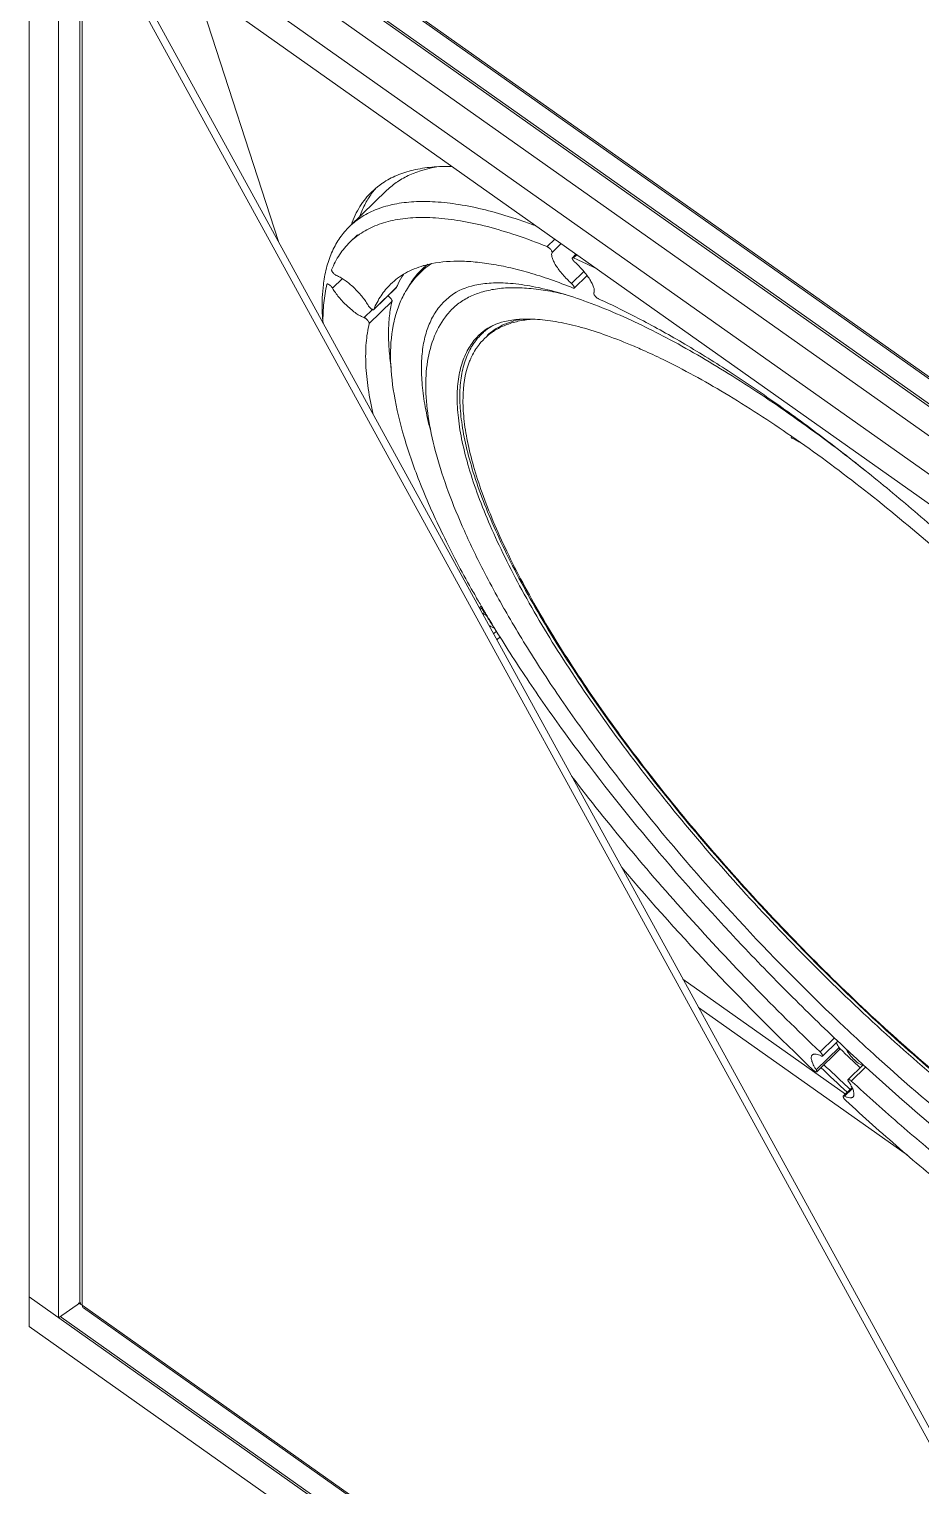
# Model space of a CAD drawing. Header units: millimetres. Extents: x 0 to 9253, y 0 to 2730.
# Drawn here: x 8468.2 to 8681.7, y 935.7 to 1284.4 of the extents above; entities that cross this region are included whole.
import ezdxf

# ---------------------------------------------------------------- set-up
doc = ezdxf.new("R2010")
doc.units = ezdxf.units.MM
doc.layers.get('0').update_dxf_attribs({"lineweight": 13})

msp = doc.modelspace()

# ---------------------------------------------------------------- linework, layer by layer
at = {"color": 7, "linetype": 'Continuous'}
for p, q in [((8789.9, 1118.98), (8468.17, 1346.48)), ((8789.9, 1118.98), (8468.17, 1346.48)), ((8468.17, 1346.48), (8789.9, 1118.98)), ((8480.9, 1344.52), (8782.83, 1131.02)), ((8480.9, 1344.52), (8782.83, 1131.02)), ((8480.9, 1344.52), (8782.83, 1131.02)), ((8481.16, 1343.89), (8782.83, 1130.58)), ((8481.16, 1343.89), (8782.83, 1130.57)), ((8481.16, 1343.89), (8782.83, 1130.58)), ((8468.17, 1339.41), (8789.9, 1111.91)), ((8789.9, 1111.91), (8468.17, 1339.41)), ((8789.9, 1111.91), (8468.17, 1339.41)), ((8475.81, 1341.65), (8782.27, 1124.95)), ((8789.9, 1102.72), (8468.17, 1330.22)), ((8468.17, 1323.15), (8468.17, 973.84)), ((8468.17, 1323.15), (8789.9, 1095.65)), ((8475.24, 975.91), (8475.24, 1318.15)), ((8480.31, 1314.56), (8480.31, 979.94)), ((8480.9, 1314.15), (8480.9, 978.94)), ((8482.14, 1313.27), (8782.83, 765.44)), ((8782.83, 769.02), (8485.35, 1311)), ((8527.86, 1233.56), (8507.99, 1294.99)), ((8553.86, 1245.85), (8544.9, 1237.16)), ((8546.81, 1235.19), (8545, 1233.43)), ((8592.22, 1232.36), (8594.05, 1234.14)), ((8593.39, 1230.96), (8595.56, 1233.07)), ((8599.13, 1230.54), (8598.26, 1229.69)), ((8598.53, 1229.67), (8599.31, 1230.42)), ((8540.82, 1222.39), (8543.2, 1224.7)), ((8562.83, 1227.46), (8562.81, 1227.44)), ((8562.85, 1227.42), (8562.83, 1227.41)), ((8562.97, 1227.16), (8563, 1227.18)), ((8562.97, 1227.16), (8563, 1227.18)), ((8563, 1227.18), (8563.02, 1227.2)), ((8563, 1227.18), (8563.02, 1227.2)), ((8598.06, 1223.52), (8601.03, 1226.39)), ((8601.79, 1225.42), (8598.71, 1222.42)), ((8538.67, 1223.51), (8538.68, 1223.57)), ((8538.69, 1223.5), (8538.7, 1223.55)), ((8556.15, 1222.58), (8550.68, 1217.27)), ((8550.7, 1217.3), (8556.17, 1222.61)), ((8556.15, 1222.58), (8556.17, 1222.61)), ((8569.14, 1220.57), (8569.14, 1220.57)), ((8603.38, 1221.23), (8603.39, 1221.25)), ((8548.42, 1215.35), (8550.41, 1217.29)), ((8549.62, 1213.96), (8555.09, 1219.27)), ((8550.7, 1217.3), (8550.68, 1217.27)), ((8568.3, 1216.1), (8568.34, 1216.15)), ((8568.32, 1216.13), (8568.34, 1216.15)), ((8576.82, 1211.97), (8576.83, 1211.98)), ((8577.86, 1211.11), (8577.83, 1211.08)), ((8577.86, 1211.11), (8577.83, 1211.08)), ((8650.72, 1186.98), (8650.82, 1186.91)), ((8650.74, 1186.93), (8650.84, 1186.85)), ((8577.27, 1154.22), (8577.22, 1154.33)), ((8577.28, 1154.21), (8577.23, 1154.32)), ((8574.21, 1150.21), (8574.06, 1150.47)), ((8574.2, 1150.22), (8574.06, 1150.47)), ((8574.42, 1149.83), (8574.2, 1150.22)), ((8574.64, 1149.44), (8574.42, 1149.83)), ((8575.99, 1145.85), (8576.49, 1146.33)), ((8576.69, 1145.98), (8576.19, 1145.5)), ((8577.2, 1144.79), (8576.86, 1144.46)), ((8576.86, 1144.46), (8577.62, 1144.13)), ((8582.1, 1145.37), (8581.87, 1145.76)), ((8579.62, 1141.01), (8579.34, 1141.12)), ((8579.55, 1141.04), (8579.42, 1141.24)), ((8579.61, 1141.01), (8579.49, 1141.21)), ((8580.09, 1140.31), (8579.4, 1139.64)), ((8580.18, 1138.22), (8580.94, 1138.95)), ((8663.67, 1029.5), (8624.75, 1057.02)), ((8628.49, 1050.21), (8678.5, 1014.85)), ((8657.58, 1039.6), (8661.04, 1042.95)), ((8656.65, 1035.32), (8662.12, 1040.63)), ((8662.25, 1040.12), (8656.78, 1034.82)), ((8661.86, 1042.17), (8658.16, 1038.58)), ((8662.41, 1040.28), (8662.09, 1040.58)), ((8662.42, 1040.31), (8662.1, 1040.61)), ((8657.85, 1038.61), (8657.53, 1038.76)), ((8667.92, 1036.51), (8664.28, 1032.99)), ((8665.06, 1032.61), (8668.52, 1035.97)), ((8664.26, 1032.94), (8664.28, 1032.99)), ((8665.25, 1031.03), (8663.15, 1029)), ((8663.44, 1028.97), (8665.34, 1030.82)), ((8789.9, 753.41), (8468.17, 980.91)), ((8475.24, 975.9), (8480.45, 979.58)), ((8480.02, 979.53), (8480.54, 979.15)), ((8480.9, 978.94), (8782.83, 765.44)), ((8481.16, 978.31), (8782.83, 764.99)), ((8789.9, 746.34), (8468.17, 973.84)), ((8475.81, 976.31), (8475.24, 975.91)), ((8475.81, 976.07), (8782.27, 759.37))]:
    msp.add_line(p, q, dxfattribs=at)
for centre, radius, start, end in [((8565.34, 1234.06), 18.72, 139.5398, 142.8312), ((8557.82, 1220.13), 18.47, 124.6697, 125.9877), ((8542.67, 1111.69), 134.1, 69.6962, 70.0494), ((8541.82, 1109.38), 136.56, 69.5282, 69.6967), ((8569.09, 1205.36), 23.35, 105.5499, 106.1116), ((8573.6, 1214.87), 16.57, 126.807, 130.5904), ((8573.5, 1215), 16.41, 130.6838, 132.0396), ((8573.21, 1218.99), 34.83, 172.5337, 172.9541), ((8538.89, 1212.31), 12.06, 29.7342, 31.8041), ((8550.88, 1219.16), 1.74, 209.7469, 211.7914), ((8595.66, 1218.72), 57.32, 183.9751, 184.688), ((8586.6, 1200.27), 15.27, 144.953, 146.7436), ((8587.77, 1200.2), 15.91, 148.9438, 150.4029), ((8587.51, 1200.36), 15.6, 147.1788, 148.9444), ((8587.87, 1199.57), 15.16, 144.8415, 147.4807), ((8590.74, 1198.11), 18.39, 156.7422, 159.7646), ((8548.02, 1058.04), 163.93, 64.0103, 64.2258), ((8643.74, 1172.28), 15.93, 64.036, 64.3375), ((8822.52, 1290.4), 285.15, 209.6254, 209.9998), ((8832.23, 1296.02), 296.37, 210.0027, 210.5921), ((8877.92, 1332.68), 354.61, 211.7961, 211.9471), ((8885.34, 1337.32), 363.36, 211.9487, 212.3871), ((8843.15, 1302.48), 309.06, 210.5936, 211.1195), ((8892.39, 1341.78), 371.71, 212.3869, 212.6518), ((8850.73, 1307.06), 317.92, 211.1193, 211.4398), ((9086.08, 1487.16), 615.79, 226.52709, 227.13665), ((9088.32, 1489.25), 625.27, 226.48199, 227.27026), ((8658.27, 1039.46), 0.95, 243.8008, 246.8671), ((9083.03, 1484.28), 617.03, 226.52869, 227.18674), ((9078.46, 1479.36), 610.31, 227.18802, 227.33271)]:
    msp.add_arc(centre, radius, start, end, dxfattribs=at)
for points, knots in [([(8569.48, 1251.52), (8567.84, 1251.57), (8564.71, 1251.5), (8560.24, 1250.81), (8556.25, 1249.54), (8553.88, 1248.28), (8552.8, 1247.55)], [0, 0, 0, 0, 0.281899, 0.539396, 0.776824, 1, 1, 1, 1]), ([(8566.32, 1251.5), (8563.92, 1251.16), (8560.43, 1250.24), (8556.36, 1248), (8554.64, 1246.61), (8553.86, 1245.85)], [0, 0, 0, 0, 0.524286, 0.765474, 1, 1, 1, 1]), ([(8550.24, 1245.48), (8549.16, 1244.43), (8547.21, 1241.99), (8545.88, 1239.17), (8545.35, 1237.68)], [0, 0, 0, 0, 0.48733, 1, 1, 1, 1]), ([(8547.4, 1239.67), (8547.77, 1240.71), (8548.63, 1242.69), (8549.79, 1244.52), (8550.43, 1245.36)], [0, 0, 0, 0, 0.511075, 1, 1, 1, 1]), ([(8552.8, 1247.55), (8552.57, 1247.4), (8551.67, 1246.76), (8550.83, 1246.05), (8550.24, 1245.48)], [0, 0, 0, 0, 0.251702, 1, 1, 1, 1]), ([(8544.9, 1237.16), (8545.82, 1238.05), (8547.91, 1239.68), (8551.56, 1241.48), (8555.75, 1242.65), (8560.44, 1243.21), (8565.62, 1243.15), (8573.5, 1242.23), (8579.55, 1240.67), (8583.67, 1239.36)], [0, 0, 0, 0, 0.094919, 0.193573, 0.299241, 0.41451, 0.541234, 0.68066, 1, 1, 1, 1]), ([(8547.31, 1235.32), (8547.88, 1235.71), (8549.06, 1236.44), (8551.67, 1237.68), (8555.35, 1238.79), (8560.26, 1239.4), (8565.7, 1239.33), (8571.67, 1238.58), (8578.13, 1237.17), (8585.07, 1235.09), (8589.79, 1233.34), (8592.22, 1232.36)], [0, 0, 0, 0, 0.044153, 0.089491, 0.185252, 0.290175, 0.406226, 0.534682, 0.676286, 0.831381, 1, 1, 1, 1]), ([(8583.67, 1239.36), (8584.06, 1239.24), (8585.66, 1238.73), (8587.24, 1238.18), (8588.43, 1237.74)], [0, 0, 0, 0, 0.244949, 1, 1, 1, 1]), ([(8538.68, 1223.57), (8538.86, 1224.95), (8539.38, 1227.59), (8540.69, 1231.28), (8542.5, 1234.5), (8544.05, 1236.34), (8544.9, 1237.16)], [0, 0, 0, 0, 0.274357, 0.528525, 0.768106, 1, 1, 1, 1]), ([(8545, 1233.43), (8545.15, 1233.58), (8545.78, 1234.16), (8546.44, 1234.7), (8546.96, 1235.08)], [0, 0, 0, 0, 0.249355, 1, 1, 1, 1]), ([(8540.62, 1226.83), (8541.13, 1228.08), (8542.06, 1229.88), (8543.65, 1232.02), (8544.54, 1232.98), (8545, 1233.43)], [0, 0, 0, 0, 0.509769, 0.756185, 1, 1, 1, 1]), ([(8592.22, 1232.36), (8592.26, 1232.35), (8592.35, 1232.3), (8592.54, 1232.18), (8592.78, 1231.98), (8593.04, 1231.71), (8593.19, 1231.51), (8593.26, 1231.4)], [0, 0, 0, 0, 0.095209, 0.207449, 0.467573, 0.744899, 1, 1, 1, 1]), ([(8593.26, 1231.4), (8593.29, 1231.36), (8593.33, 1231.27), (8593.38, 1231.15), (8593.41, 1231.05), (8593.4, 1230.98), (8593.39, 1230.96)], [0, 0, 0, 0, 0.339567, 0.621162, 0.839224, 1, 1, 1, 1]), ([(8562.61, 1227.8), (8561.85, 1227.57), (8560.37, 1227.06), (8558.29, 1226.06), (8556.4, 1224.85), (8555.28, 1223.89), (8554.75, 1223.38)], [0, 0, 0, 0, 0.262508, 0.514473, 0.759116, 1, 1, 1, 1]), ([(8598.47, 1222.43), (8596.67, 1223.15), (8593.15, 1224.47), (8587.96, 1226.14), (8583.04, 1227.42), (8578.4, 1228.31), (8574.05, 1228.81), (8568.87, 1228.95), (8565.13, 1228.5), (8562.83, 1227.86)], [0, 0, 0, 0, 0.158852, 0.307718, 0.446555, 0.575478, 0.694738, 0.80479, 1, 1, 1, 1]), ([(8563.02, 1227.2), (8563.14, 1227.3), (8563.62, 1227.69), (8564.13, 1228.05), (8564.52, 1228.31)], [0, 0, 0, 0, 0.248859, 1, 1, 1, 1]), ([(8593.39, 1230.96), (8593.31, 1230.8), (8593.28, 1230.5), (8593.33, 1230.08), (8593.42, 1229.71), (8593.57, 1229.29), (8593.85, 1228.66), (8594.11, 1228.19), (8594.31, 1227.87)], [0, 0, 0, 0, 0.160693, 0.262044, 0.379064, 0.512019, 0.660524, 1, 1, 1, 1]), ([(8594.31, 1227.87), (8594.54, 1227.5), (8595.07, 1226.74), (8595.96, 1225.63), (8596.97, 1224.54), (8597.69, 1223.85), (8598.06, 1223.52)], [0, 0, 0, 0, 0.230243, 0.480631, 0.740853, 1, 1, 1, 1]), ([(8598.89, 1228.62), (8598.79, 1228.71), (8598.61, 1228.89), (8598.42, 1229.14), (8598.3, 1229.34), (8598.25, 1229.46), (8598.22, 1229.56), (8598.23, 1229.62), (8598.23, 1229.65)], [0, 0, 0, 0, 0.320867, 0.618842, 0.745909, 0.852673, 0.937048, 1, 1, 1, 1]), ([(8598.23, 1229.65), (8598.23, 1229.65), (8598.24, 1229.67), (8598.25, 1229.68), (8598.26, 1229.69)], [0, 0, 0, 0, 0.263043, 1, 1, 1, 1]), ([(8598.26, 1229.69), (8598.27, 1229.7), (8598.31, 1229.72), (8598.37, 1229.72), (8598.45, 1229.71), (8598.51, 1229.69), (8598.53, 1229.67)], [0, 0, 0, 0, 0.176279, 0.390789, 0.663874, 1, 1, 1, 1]), ([(8598.53, 1229.67), (8598.99, 1229.47), (8600.83, 1228.63), (8602.66, 1227.76), (8604.03, 1227.09)], [0, 0, 0, 0, 0.245634, 1, 1, 1, 1]), ([(8603.46, 1221.41), (8603.51, 1221.58), (8603.52, 1221.89), (8603.45, 1222.32), (8603.29, 1222.86), (8602.96, 1223.6), (8602.41, 1224.56), (8601.69, 1225.58), (8600.85, 1226.62), (8599.91, 1227.65), (8599.23, 1228.3), (8598.89, 1228.62)], [0, 0, 0, 0, 0.062954, 0.102342, 0.147375, 0.254099, 0.381092, 0.524445, 0.679182, 0.839678, 1, 1, 1, 1]), ([(8540.75, 1226.39), (8540.7, 1226.47), (8540.64, 1226.59), (8540.6, 1226.74), (8540.61, 1226.8), (8540.62, 1226.83)], [0, 0, 0, 0, 0.616807, 0.836604, 1, 1, 1, 1]), ([(8541.8, 1225.42), (8541.76, 1225.44), (8541.67, 1225.48), (8541.48, 1225.6), (8541.24, 1225.8), (8540.97, 1226.08), (8540.82, 1226.29), (8540.75, 1226.39)], [0, 0, 0, 0, 0.093807, 0.205196, 0.465145, 0.743616, 1, 1, 1, 1]), ([(8549.14, 1218.66), (8548.93, 1219.02), (8548.44, 1219.73), (8547.61, 1220.77), (8546.68, 1221.81), (8545.68, 1222.78), (8544.66, 1223.66), (8543.66, 1224.41), (8542.72, 1225.01), (8542.1, 1225.31), (8541.8, 1225.42)], [0, 0, 0, 0, 0.122979, 0.256397, 0.39542, 0.534915, 0.669721, 0.79493, 0.906178, 1, 1, 1, 1]), ([(8574.06, 1150.47), (8571.68, 1154.69), (8567.34, 1162.9), (8561.92, 1174.99), (8557.92, 1186.23), (8555.41, 1196.55), (8554.45, 1205.91), (8555.07, 1213.1), (8556.58, 1218.19), (8558.19, 1221.6), (8560.3, 1224.65), (8562.04, 1226.38), (8562.97, 1227.16)], [0, 0, 0, 0, 0.175829, 0.336043, 0.479917, 0.607485, 0.719878, 0.819751, 0.866394, 0.911618, 0.955933, 1, 1, 1, 1]), ([(8556.17, 1222.61), (8556.29, 1222.89), (8556.75, 1223.95), (8557.32, 1224.98), (8557.79, 1225.71)], [0, 0, 0, 0, 0.255431, 1, 1, 1, 1]), ([(8562.51, 1227.18), (8561.84, 1226.58), (8560.59, 1225.25), (8559.58, 1223.72), (8559.12, 1222.92)], [0, 0, 0, 0, 0.495272, 1, 1, 1, 1]), ([(8538.48, 1214.74), (8538.42, 1215.5), (8538.28, 1218.33), (8538.38, 1221.19), (8538.64, 1223.26)], [0, 0, 0, 0, 0.265123, 1, 1, 1, 1]), ([(8538.55, 1214.05), (8538.52, 1215.68), (8538.63, 1218.8), (8539.13, 1221.89), (8539.49, 1223.34)], [0, 0, 0, 0, 0.522982, 1, 1, 1, 1]), ([(8539.49, 1223.34), (8539.49, 1223.34), (8539.5, 1223.36), (8539.51, 1223.38), (8539.52, 1223.39)], [0, 0, 0, 0, 0.267366, 1, 1, 1, 1]), ([(8539.52, 1223.39), (8539.53, 1223.4), (8539.57, 1223.42), (8539.64, 1223.42), (8539.73, 1223.4), (8539.83, 1223.35), (8539.95, 1223.29), (8540.11, 1223.17), (8540.24, 1223.07), (8540.32, 1222.99)], [0, 0, 0, 0, 0.059225, 0.133026, 0.228376, 0.346658, 0.486381, 0.644673, 1, 1, 1, 1]), ([(8540.32, 1222.99), (8540.42, 1222.9), (8540.6, 1222.71), (8540.76, 1222.5), (8540.82, 1222.39)], [0, 0, 0, 0, 0.524995, 1, 1, 1, 1]), ([(8540.82, 1222.39), (8541.03, 1222.03), (8541.51, 1221.3), (8542.34, 1220.23), (8543.28, 1219.16), (8543.97, 1218.48), (8544.32, 1218.15)], [0, 0, 0, 0, 0.226469, 0.475071, 0.73632, 1, 1, 1, 1]), ([(8554.75, 1223.38), (8554.32, 1222.96), (8553.51, 1222.08), (8552.04, 1220.11), (8551.18, 1218.46), (8550.7, 1217.3)], [0, 0, 0, 0, 0.243896, 0.490359, 1, 1, 1, 1]), ([(8554.47, 1220.26), (8554.44, 1220.29), (8554.31, 1220.4), (8554.18, 1220.5), (8554.08, 1220.56)], [0, 0, 0, 0, 0.269537, 1, 1, 1, 1]), ([(8564.27, 1188.4), (8563.79, 1190.25), (8562.99, 1193.83), (8562.25, 1199.03), (8562.04, 1203.82), (8562.37, 1208.15), (8563.23, 1212.03), (8564.64, 1215.43), (8566.59, 1218.33), (8568.25, 1219.9), (8569.14, 1220.57)], [0, 0, 0, 0, 0.166984, 0.319426, 0.457879, 0.583374, 0.697546, 0.802789, 0.902313, 1, 1, 1, 1]), ([(8568.34, 1216.15), (8568.98, 1216.94), (8570.43, 1218.4), (8573.05, 1220.14), (8576.08, 1221.41), (8579.49, 1222.23), (8583.29, 1222.58), (8587.44, 1222.47), (8591.94, 1221.91), (8595.04, 1221.27), (8596.63, 1220.88)], [0, 0, 0, 0, 0.100713, 0.202912, 0.310034, 0.425003, 0.550107, 0.686974, 0.836708, 1, 1, 1, 1]), ([(8569.14, 1220.59), (8570.81, 1221.84), (8574.1, 1223.14), (8579.02, 1223.74), (8583.67, 1223.63), (8588.97, 1222.87), (8594.86, 1221.46), (8601.29, 1219.39), (8605.7, 1217.64), (8607.98, 1216.67)], [0, 0, 0, 0, 0.155132, 0.252674, 0.367152, 0.499173, 0.648835, 0.815893, 1, 1, 1, 1]), ([(8598.06, 1223.52), (8598.17, 1223.42), (8598.36, 1223.22), (8598.53, 1223.01), (8598.6, 1222.89)], [0, 0, 0, 0, 0.519421, 1, 1, 1, 1]), ([(8598.71, 1222.42), (8598.7, 1222.41), (8598.67, 1222.4), (8598.61, 1222.39), (8598.54, 1222.4), (8598.49, 1222.42), (8598.47, 1222.43)], [0, 0, 0, 0, 0.18259, 0.399426, 0.670136, 1, 1, 1, 1]), ([(8598.6, 1222.89), (8598.63, 1222.84), (8598.67, 1222.77), (8598.71, 1222.67), (8598.75, 1222.57), (8598.75, 1222.47), (8598.71, 1222.42)], [0, 0, 0, 0, 0.359516, 0.513352, 0.647861, 1, 1, 1, 1]), ([(8604.52, 1219.85), (8604.45, 1219.88), (8604.31, 1219.96), (8604.04, 1220.18), (8603.78, 1220.44), (8603.56, 1220.72), (8603.44, 1220.92), (8603.37, 1221.08), (8603.36, 1221.19), (8603.38, 1221.23)], [0, 0, 0, 0, 0.117114, 0.257798, 0.567415, 0.713227, 0.838289, 0.934646, 1, 1, 1, 1]), ([(8603.39, 1221.25), (8603.39, 1221.26), (8603.42, 1221.31), (8603.44, 1221.37), (8603.46, 1221.41)], [0, 0, 0, 0, 0.243098, 1, 1, 1, 1]), ([(8544.32, 1218.15), (8544.68, 1217.82), (8545.38, 1217.2), (8546.45, 1216.39), (8547.45, 1215.77), (8548.11, 1215.46), (8548.42, 1215.35)], [0, 0, 0, 0, 0.292313, 0.563166, 0.801845, 1, 1, 1, 1]), ([(8550.68, 1217.27), (8550.67, 1217.26), (8550.64, 1217.24), (8550.59, 1217.24), (8550.53, 1217.24), (8550.43, 1217.27), (8550.28, 1217.35), (8550.1, 1217.48), (8549.9, 1217.64), (8549.71, 1217.83), (8549.54, 1218.03), (8549.44, 1218.17), (8549.4, 1218.24)], [0, 0, 0, 0, 0.025287, 0.054653, 0.090585, 0.134087, 0.243789, 0.379781, 0.533886, 0.695854, 0.85486, 1, 1, 1, 1]), ([(8554.88, 1203.43), (8554.66, 1204.91), (8554.32, 1207.75), (8554.17, 1211.89), (8554.4, 1215.71), (8554.81, 1218.13), (8555.09, 1219.27)], [0, 0, 0, 0, 0.280379, 0.539529, 0.778772, 1, 1, 1, 1]), ([(8555.09, 1219.27), (8555.1, 1219.29), (8555.1, 1219.36), (8555.07, 1219.46), (8555.02, 1219.57), (8554.91, 1219.75), (8554.74, 1219.99), (8554.57, 1220.17), (8554.47, 1220.26)], [0, 0, 0, 0, 0.065121, 0.150938, 0.258001, 0.384371, 0.679714, 1, 1, 1, 1]), ([(8695.13, 1155.78), (8691.21, 1159.38), (8683.36, 1166.38), (8671.45, 1176.4), (8659.61, 1185.73), (8647.94, 1194.31), (8636.54, 1202.07), (8625.5, 1208.95), (8614.92, 1214.88), (8607.92, 1218.32), (8604.52, 1219.85)], [0, 0, 0, 0, 0.143339, 0.283342, 0.418983, 0.549281, 0.673321, 0.790264, 0.899365, 1, 1, 1, 1]), ([(8548.42, 1215.35), (8548.46, 1215.33), (8548.56, 1215.29), (8548.76, 1215.16), (8548.9, 1215.04), (8549, 1214.95)], [0, 0, 0, 0, 0.19819, 0.436996, 1, 1, 1, 1]), ([(8549.62, 1213.96), (8549.25, 1212.44), (8548.76, 1209.17), (8548.71, 1203.94), (8549.31, 1198.18), (8550.09, 1194.2), (8550.58, 1192.13)], [0, 0, 0, 0, 0.212698, 0.448685, 0.710617, 1, 1, 1, 1]), ([(8549, 1214.95), (8549.1, 1214.86), (8549.26, 1214.68), (8549.44, 1214.45), (8549.55, 1214.26), (8549.6, 1214.15), (8549.63, 1214.05), (8549.63, 1213.99), (8549.62, 1213.96)], [0, 0, 0, 0, 0.320286, 0.615629, 0.742, 0.849062, 0.934879, 1, 1, 1, 1]), ([(8577.22, 1154.33), (8575.52, 1157.61), (8572.42, 1163.99), (8568.54, 1173.4), (8565.65, 1182.21), (8563.79, 1190.39), (8562.99, 1197.91), (8563.34, 1204.79), (8564.98, 1210.97), (8567.05, 1214.56), (8568.3, 1216.1)], [0, 0, 0, 0, 0.169541, 0.325257, 0.466822, 0.594472, 0.709173, 0.812924, 0.908685, 1, 1, 1, 1]), ([(8576.81, 1211.99), (8578.3, 1213.19), (8581.3, 1214.45), (8585.81, 1215.07), (8590.14, 1215.01), (8595.1, 1214.33), (8600.64, 1213.03), (8606.71, 1211.08), (8610.87, 1209.43), (8613.03, 1208.51)], [0, 0, 0, 0, 0.15178, 0.248015, 0.361923, 0.494161, 0.644797, 0.813537, 1, 1, 1, 1]), ([(8577.68, 1210.77), (8578.38, 1211.4), (8579.94, 1212.53), (8582.64, 1213.8), (8585.68, 1214.65), (8587.85, 1214.93), (8588.98, 1215.01)], [0, 0, 0, 0, 0.229682, 0.468704, 0.723706, 1, 1, 1, 1]), ([(8585.97, 1214.98), (8584.43, 1214.67), (8582.2, 1213.97), (8579.55, 1212.49), (8578.4, 1211.59), (8577.86, 1211.11)], [0, 0, 0, 0, 0.519588, 0.762723, 1, 1, 1, 1]), ([(8607.98, 1216.67), (8612.64, 1214.69), (8622.35, 1209.93), (8637.1, 1201.28), (8652.7, 1190.77), (8663.15, 1182.91), (8668.46, 1178.71)], [0, 0, 0, 0, 0.212329, 0.452211, 0.716119, 1, 1, 1, 1]), ([(8574.09, 1209.04), (8574.29, 1209.31), (8575.09, 1210.38), (8576.05, 1211.34), (8576.82, 1211.97)], [0, 0, 0, 0, 0.252058, 1, 1, 1, 1]), ([(8574.4, 1208.81), (8574.58, 1209.09), (8575.33, 1210.18), (8576.23, 1211.17), (8576.96, 1211.82)], [0, 0, 0, 0, 0.252973, 1, 1, 1, 1]), ([(8575.47, 1208.3), (8575.63, 1208.52), (8576.3, 1209.41), (8577.06, 1210.22), (8577.68, 1210.77)], [0, 0, 0, 0, 0.252006, 1, 1, 1, 1]), ([(8576.96, 1211.82), (8577.13, 1211.97), (8577.83, 1212.57), (8578.59, 1213.1), (8579.18, 1213.45)], [0, 0, 0, 0, 0.248219, 1, 1, 1, 1]), ([(8752.45, 988.75), (8750.02, 989.8), (8745.04, 992.13), (8734.66, 997.62), (8721.05, 1005.97), (8704.33, 1017.83), (8687.15, 1031.53), (8669.91, 1046.77), (8653, 1063.2), (8636.81, 1080.44), (8621.72, 1098.09), (8608.07, 1115.75), (8596.18, 1133), (8587.73, 1147.09), (8582.11, 1157.86), (8578.61, 1165.37), (8575.72, 1172.49), (8573.46, 1179.19), (8571.85, 1185.43), (8570.88, 1191.17), (8570.57, 1196.39), (8570.92, 1201.06), (8571.95, 1205.17), (8573.13, 1207.58), (8573.83, 1208.64)], [0, 0, 0, 0, 0.026784, 0.055565, 0.118608, 0.188051, 0.262549, 0.340591, 0.420555, 0.50076, 0.579518, 0.655186, 0.726214, 0.791206, 0.821066, 0.848998, 0.874903, 0.898713, 0.920392, 0.939955, 0.957475, 0.973113, 0.987146, 1, 1, 1, 1]), ([(8752.74, 989.39), (8750.34, 990.43), (8745.41, 992.74), (8735.14, 998.17), (8721.68, 1006.42), (8705.14, 1018.11), (8688.14, 1031.63), (8671.07, 1046.67), (8654.31, 1062.89), (8638.24, 1079.92), (8623.22, 1097.38), (8609.6, 1114.87), (8597.68, 1132), (8589.17, 1146), (8583.47, 1156.74), (8579.89, 1164.24), (8576.9, 1171.37), (8574.53, 1178.09), (8572.79, 1184.37), (8571.69, 1190.17), (8571.22, 1195.46), (8571.41, 1200.22), (8572.25, 1204.43), (8573.3, 1206.94), (8573.94, 1208.06)], [0, 0, 0, 0, 0.026654, 0.055278, 0.117937, 0.186924, 0.260929, 0.338477, 0.417984, 0.49781, 0.576303, 0.651852, 0.722933, 0.788168, 0.818221, 0.846394, 0.872586, 0.896723, 0.918763, 0.938707, 0.956612, 0.972614, 0.986951, 1, 1, 1, 1]), ([(8573.85, 1205.37), (8573.94, 1205.58), (8574.3, 1206.39), (8574.73, 1207.16), (8575.08, 1207.72)], [0, 0, 0, 0, 0.254716, 1, 1, 1, 1]), ([(8613.03, 1208.51), (8613.54, 1208.29), (8615.65, 1207.38), (8617.74, 1206.41), (8619.3, 1205.66)], [0, 0, 0, 0, 0.243081, 1, 1, 1, 1]), ([(8752.88, 989.75), (8750.55, 990.74), (8745.79, 992.94), (8735.87, 998.09), (8722.84, 1005.95), (8706.83, 1017.12), (8690.33, 1030.06), (8673.7, 1044.49), (8657.31, 1060.1), (8641.52, 1076.56), (8626.68, 1093.49), (8613.09, 1110.54), (8601.06, 1127.32), (8592.35, 1141.11), (8586.4, 1151.75), (8582.59, 1159.23), (8579.34, 1166.39), (8576.66, 1173.18), (8574.58, 1179.57), (8573.1, 1185.52), (8572.22, 1191), (8571.9, 1197.3), (8572.52, 1201.84), (8573.49, 1204.47)], [0, 0, 0, 0, 0.026047, 0.054015, 0.115248, 0.182721, 0.255211, 0.331336, 0.409605, 0.488466, 0.56635, 0.641716, 0.713096, 0.77914, 0.809792, 0.838688, 0.865722, 0.890806, 0.913882, 0.934924, 0.953949, 0.971033, 1, 1, 1, 1]), ([(8619.86, 1205.39), (8624.93, 1202.91), (8635.45, 1197.12), (8645.5, 1190.59), (8650.72, 1186.98)], [0, 0, 0, 0, 0.471106, 1, 1, 1, 1]), ([(8650.71, 1186.61), (8650.81, 1186.56), (8651.48, 1186.23), (8652.13, 1185.88), (8652.68, 1185.58)], [0, 0, 0, 0, 0.150744, 1, 1, 1, 1]), ([(8650.82, 1186.91), (8656.39, 1183.06), (8667.62, 1174.76), (8684.19, 1161.15), (8700.74, 1146.21), (8716.93, 1130.24), (8732.42, 1113.58), (8746.88, 1096.59), (8760.01, 1079.61), (8767.99, 1068.13), (8771.68, 1062.45)], [0, 0, 0, 0, 0.116374, 0.240038, 0.368666, 0.499816, 0.630989, 0.759687, 0.883467, 1, 1, 1, 1]), ([(8581.87, 1145.76), (8581.47, 1146.48), (8579.89, 1149.27), (8578.37, 1152.1), (8577.27, 1154.22)], [0, 0, 0, 0, 0.255304, 1, 1, 1, 1]), ([(8663.55, 1045.41), (8655.23, 1053.25), (8639.21, 1069.38), (8620.66, 1090.59), (8607.06, 1107.87), (8597.8, 1120.56), (8589.47, 1132.98), (8584.43, 1141.28), (8582.1, 1145.37)], [0, 0, 0, 0, 0.265039, 0.526757, 0.653137, 0.774876, 0.890838, 1, 1, 1, 1]), ([(8579.34, 1141.12), (8579.26, 1141.15), (8578.9, 1141.32), (8578.55, 1141.51), (8578.29, 1141.66)], [0, 0, 0, 0, 0.229827, 1, 1, 1, 1]), ([(8758.74, 973.19), (8755.16, 974.72), (8747.8, 978.19), (8736.66, 984.3), (8725.02, 991.48), (8712.99, 999.66), (8700.68, 1008.76), (8683.79, 1022.23), (8667.14, 1036.93), (8650.9, 1052.65), (8634.98, 1069), (8616.37, 1089.92), (8599.46, 1111.49), (8587.46, 1128.62), (8582.04, 1137.06), (8579.49, 1141.23)], [0, 0, 0, 0, 0.046955, 0.098127, 0.1532, 0.211833, 0.273585, 0.337961, 0.472409, 0.541341, 0.610609, 0.74771, 0.87897, 0.941019, 1, 1, 1, 1]), ([(8598.09, 1105.59), (8602.46, 1099.86), (8611.6, 1088.44), (8626.11, 1071.72), (8641.46, 1055.35), (8652.14, 1044.78), (8657.58, 1039.6)], [0, 0, 0, 0, 0.243051, 0.493112, 0.746634, 1, 1, 1, 1]), ([(8655.96, 1035.23), (8647.87, 1042.92), (8632.16, 1058.68), (8617.29, 1075.24), (8610.11, 1083.69)], [0, 0, 0, 0, 0.501614, 1, 1, 1, 1]), ([(8671.05, 1038.47), (8670.42, 1039.04), (8667.9, 1041.33), (8665.41, 1043.65), (8663.55, 1045.41)], [0, 0, 0, 0, 0.249022, 1, 1, 1, 1]), ([(8657.58, 1039.6), (8657.69, 1039.5), (8657.83, 1039.35), (8657.99, 1039.14), (8658.08, 1038.99), (8658.15, 1038.85), (8658.19, 1038.74), (8658.19, 1038.64), (8658.17, 1038.59), (8658.16, 1038.58)], [0, 0, 0, 0, 0.343281, 0.503936, 0.648616, 0.772125, 0.870891, 0.944609, 1, 1, 1, 1]), ([(8662.12, 1040.63), (8662.05, 1040.73), (8661.82, 1041.1), (8661.6, 1041.49), (8661.45, 1041.79)], [0, 0, 0, 0, 0.265624, 1, 1, 1, 1]), ([(8662.25, 1040.12), (8662.3, 1040.17), (8662.29, 1040.28), (8662.25, 1040.39), (8662.2, 1040.49), (8662.15, 1040.57), (8662.12, 1040.63)], [0, 0, 0, 0, 0.348621, 0.483916, 0.638805, 1, 1, 1, 1]), ([(8663.83, 1040.32), (8663.89, 1040.13), (8664.09, 1039.74), (8664.62, 1038.92), (8665.49, 1037.93), (8666.47, 1037.07), (8667.26, 1036.58), (8667.62, 1036.42), (8667.79, 1036.37)], [0, 0, 0, 0, 0.102769, 0.227538, 0.514123, 0.792886, 0.908556, 1, 1, 1, 1]), ([(8655.71, 1038.84), (8655.65, 1038.78), (8655.54, 1038.62), (8655.47, 1038.31), (8655.48, 1037.93), (8655.55, 1037.59), (8655.64, 1037.29), (8655.77, 1036.94), (8655.97, 1036.48), (8656.28, 1035.91), (8656.52, 1035.52), (8656.65, 1035.32)], [0, 0, 0, 0, 0.069928, 0.149323, 0.244423, 0.358207, 0.422435, 0.491518, 0.643841, 0.814044, 1, 1, 1, 1]), ([(8657.53, 1038.76), (8657.33, 1038.84), (8656.97, 1038.97), (8656.52, 1039.06), (8656.21, 1039.06), (8656.01, 1039.02), (8655.84, 1038.95), (8655.75, 1038.88), (8655.71, 1038.84)], [0, 0, 0, 0, 0.332821, 0.603877, 0.717903, 0.819737, 0.912383, 1, 1, 1, 1]), ([(8658.16, 1038.58), (8658.14, 1038.57), (8658.11, 1038.55), (8658.05, 1038.54), (8657.98, 1038.56), (8657.92, 1038.58), (8657.9, 1038.59)], [0, 0, 0, 0, 0.179245, 0.394964, 0.667091, 1, 1, 1, 1]), ([(8753.69, 981.35), (8750.58, 982.67), (8744.21, 985.66), (8734.58, 990.86), (8724.53, 996.94), (8710.35, 1006.37), (8692.21, 1020), (8678.14, 1032.05), (8671.05, 1038.47)], [0, 0, 0, 0, 0.100322, 0.209063, 0.325634, 0.449445, 0.715518, 1, 1, 1, 1]), ([(8656.52, 1034.83), (8656.43, 1034.87), (8656.23, 1034.99), (8656.05, 1035.14), (8655.96, 1035.23)], [0, 0, 0, 0, 0.446236, 1, 1, 1, 1]), ([(8656.78, 1034.82), (8656.77, 1034.81), (8656.74, 1034.79), (8656.68, 1034.78), (8656.6, 1034.8), (8656.55, 1034.82), (8656.52, 1034.83)], [0, 0, 0, 0, 0.179251, 0.394931, 0.667023, 1, 1, 1, 1]), ([(8656.65, 1035.32), (8656.68, 1035.27), (8656.73, 1035.19), (8656.78, 1035.08), (8656.81, 1034.97), (8656.83, 1034.86), (8656.78, 1034.82)], [0, 0, 0, 0, 0.361195, 0.516084, 0.65138, 1, 1, 1, 1]), ([(8664.43, 1032.46), (8664.37, 1032.55), (8664.29, 1032.68), (8664.25, 1032.85), (8664.25, 1032.92), (8664.26, 1032.94)], [0, 0, 0, 0, 0.616201, 0.837431, 1, 1, 1, 1]), ([(8664.28, 1032.99), (8664.29, 1033), (8664.33, 1033.02), (8664.4, 1033.02), (8664.49, 1033), (8664.59, 1032.95), (8664.7, 1032.89), (8664.86, 1032.78), (8664.98, 1032.68), (8665.06, 1032.61)], [0, 0, 0, 0, 0.059741, 0.133702, 0.228837, 0.346699, 0.48596, 0.643943, 1, 1, 1, 1]), ([(8665.64, 1029.1), (8665.67, 1029.18), (8665.7, 1029.38), (8665.69, 1029.71), (8665.61, 1030.08), (8665.43, 1030.66), (8665.05, 1031.48), (8664.65, 1032.12), (8664.43, 1032.46)], [0, 0, 0, 0, 0.075049, 0.163117, 0.265975, 0.384196, 0.665455, 1, 1, 1, 1]), ([(8665.06, 1032.61), (8668.98, 1029.01), (8676.83, 1022.01), (8688.74, 1011.99), (8700.58, 1002.66), (8712.25, 994.08), (8723.65, 986.32), (8734.69, 979.44), (8745.27, 973.51), (8752.27, 970.07), (8755.67, 968.54)], [0, 0, 0, 0, 0.143339, 0.283342, 0.418983, 0.549281, 0.673321, 0.790264, 0.899365, 1, 1, 1, 1]), ([(8663.76, 1027.94), (8663.67, 1028.03), (8663.49, 1028.21), (8663.3, 1028.46), (8663.19, 1028.65), (8663.14, 1028.77), (8663.12, 1028.87), (8663.12, 1028.93), (8663.13, 1028.95)], [0, 0, 0, 0, 0.32202, 0.6196, 0.746275, 0.852714, 0.936947, 1, 1, 1, 1]), ([(8663.13, 1028.95), (8663.13, 1028.96), (8663.13, 1028.97), (8663.14, 1028.99), (8663.15, 1029)], [0, 0, 0, 0, 0.263028, 1, 1, 1, 1]), ([(8663.15, 1029), (8663.16, 1029.01), (8663.2, 1029.03), (8663.27, 1029.03), (8663.35, 1029.01), (8663.41, 1028.99), (8663.44, 1028.97)], [0, 0, 0, 0, 0.174047, 0.387852, 0.661878, 1, 1, 1, 1]), ([(8663.44, 1028.97), (8663.66, 1028.87), (8664.06, 1028.71), (8664.57, 1028.59), (8664.91, 1028.58), (8665.13, 1028.61), (8665.31, 1028.68), (8665.42, 1028.75), (8665.46, 1028.8)], [0, 0, 0, 0, 0.33763, 0.610802, 0.724476, 0.824917, 0.915248, 1, 1, 1, 1]), ([(8665.46, 1028.8), (8665.5, 1028.84), (8665.57, 1028.93), (8665.62, 1029.04), (8665.64, 1029.1)], [0, 0, 0, 0, 0.485831, 1, 1, 1, 1]), ([(8761.66, 958.72), (8757.98, 960.37), (8750.42, 964.08), (8738.99, 970.48), (8727.06, 977.91), (8714.75, 986.29), (8702.14, 995.56), (8689.35, 1005.65), (8676.48, 1016.47), (8668, 1024.05), (8663.76, 1027.94)], [0, 0, 0, 0, 0.100567, 0.209627, 0.326553, 0.450595, 0.580913, 0.716584, 0.856623, 1, 1, 1, 1]), ([(8480.31, 979.94), (8480.31, 979.76), (8480.43, 979.35), (8480.73, 979.07), (8480.9, 978.94)], [0, 0, 0, 0, 0.471034, 1, 1, 1, 1]), ([(8480.9, 978.94), (8480.9, 978.82), (8480.93, 978.58), (8481.07, 978.37), (8481.16, 978.31)], [0, 0, 0, 0, 0.549315, 1, 1, 1, 1])]:
    msp.add_open_spline(points, degree=3, knots=knots, dxfattribs=at)

doc.saveas('drawing.dxf')
